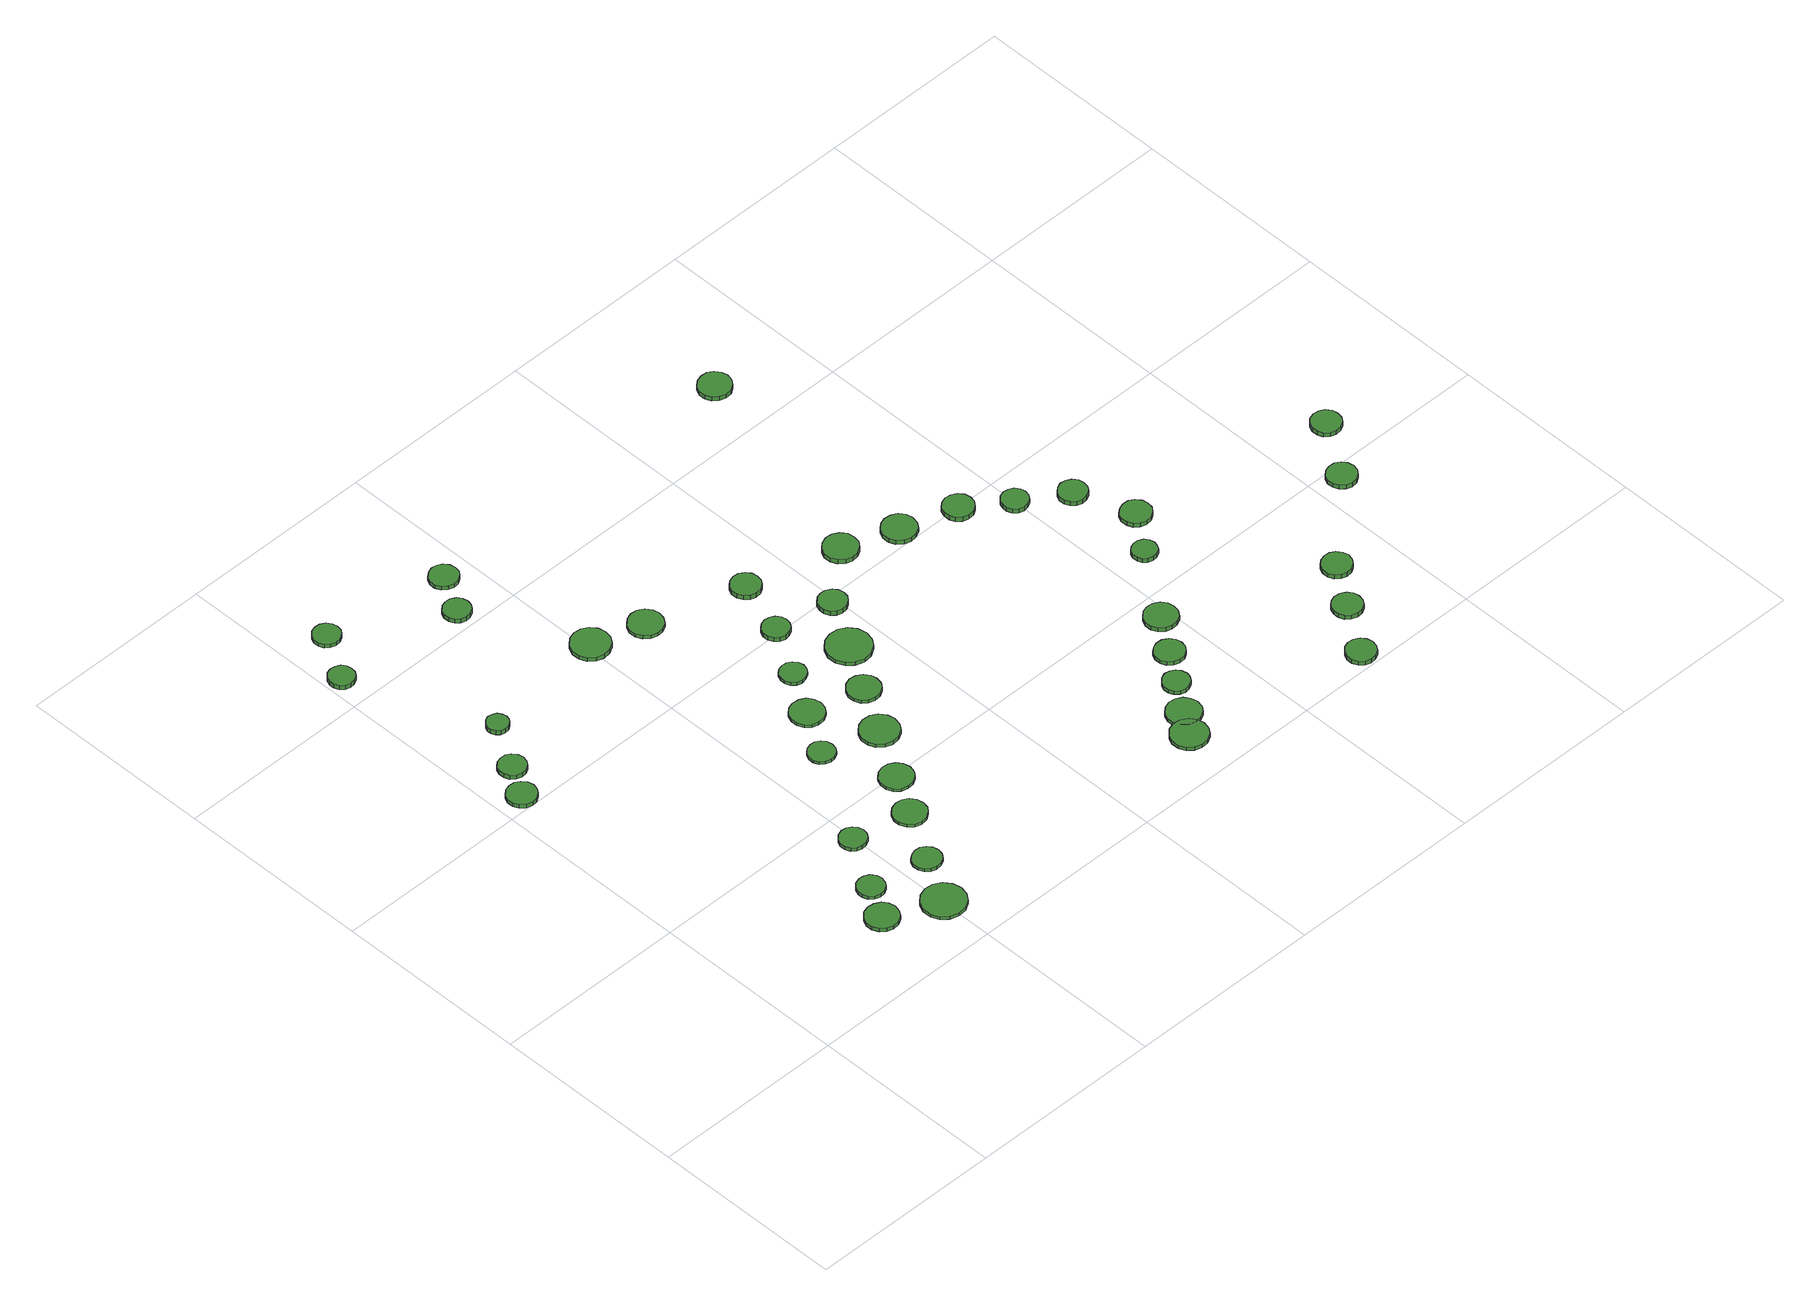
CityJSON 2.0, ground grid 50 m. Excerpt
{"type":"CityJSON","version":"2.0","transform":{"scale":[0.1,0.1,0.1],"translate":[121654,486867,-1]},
"CityObjects":{
"tree1":{"type":"SolitaryVegetationObject","attributes":{"function":"something"},"geometry":[{"type":"MultiSurface","lod":"1","boundaries":[[[0,1,2,3,4,5,6,7,8,9,10,11,12,13,14]],[[15,16,17,18,19,20,21,22,23,24,25,26,27,28,29]],[[0,29,28,1]],[[1,28,27,2]],[[2,27,26,3]],[[3,26,25,4]],[[4,25,24,5]],[[5,24,23,6]],[[6,23,22,7]],[[7,22,21,8]],[[8,21,20,9]],[[9,20,19,10]],[[10,19,18,11]],[[11,18,17,12]],[[12,17,16,13]],[[13,16,15,14]],[[14,15,29,0]]]}]},
"tree2":{"type":"SolitaryVegetationObject","attributes":{"function":"something"},"geometry":[{"type":"MultiSurface","lod":"1","boundaries":[[[30,31,32,33,34,35,36,37,38,39,40,41,42,43,44]],[[45,46,47,48,49,50,51,52,53,54,55,56,57,58,59]],[[30,59,58,31]],[[31,58,57,32]],[[32,57,56,33]],[[33,56,55,34]],[[34,55,54,35]],[[35,54,53,36]],[[36,53,52,37]],[[37,52,51,38]],[[38,51,50,39]],[[39,50,49,40]],[[40,49,48,41]],[[41,48,47,42]],[[42,47,46,43]],[[43,46,45,44]],[[44,45,59,30]]]}]},
"tree3":{"type":"SolitaryVegetationObject","attributes":{"function":"something"},"geometry":[{"type":"MultiSurface","lod":"1","boundaries":[[[60,61,62,63,64,65,66,67,68,69,70,71,72,73,74]],[[75,76,77,78,79,80,81,82,83,84,85,86,87,88,89]],[[60,89,88,61]],[[61,88,87,62]],[[62,87,86,63]],[[63,86,85,64]],[[64,85,84,65]],[[65,84,83,66]],[[66,83,82,67]],[[67,82,81,68]],[[68,81,80,69]],[[69,80,79,70]],[[70,79,78,71]],[[71,78,77,72]],[[72,77,76,73]],[[73,76,75,74]],[[74,75,89,60]]]}]},
"tree4":{"type":"SolitaryVegetationObject","attributes":{"function":"something"},"geometry":[{"type":"MultiSurface","lod":"1","boundaries":[[[90,91,92,93,94,95,96,97,98,99,100,101,102,103,104]],[[105,106,107,108,109,110,111,112,113,114,115,116,117,118,119]],[[90,119,118,91]],[[91,118,117,92]],[[92,117,116,93]],[[93,116,115,94]],[[94,115,114,95]],[[95,114,113,96]],[[96,113,112,97]],[[97,112,111,98]],[[98,111,110,99]],[[99,110,109,100]],[[100,109,108,101]],[[101,108,107,102]],[[102,107,106,103]],[[103,106,105,104]],[[104,105,119,90]]]}]},
"tree5":{"type":"SolitaryVegetationObject","attributes":{"function":"something"},"geometry":[{"type":"MultiSurface","lod":"1","boundaries":[[[120,121,122,123,124,125,126,127,128,129,130,131,132,133,134]],[[135,136,137,138,139,140,141,142,143,144,145,146,147,148,149]],[[120,149,148,121]],[[121,148,147,122]],[[122,147,146,123]],[[123,146,145,124]],[[124,145,144,125]],[[125,144,143,126]],[[126,143,142,127]],[[127,142,141,128]],[[128,141,140,129]],[[129,140,139,130]],[[130,139,138,131]],[[131,138,137,132]],[[132,137,136,133]],[[133,136,135,134]],[[134,135,149,120]]]}]},
"tree6":{"type":"SolitaryVegetationObject","attributes":{"function":"something"},"geometry":[{"type":"MultiSurface","lod":"1","boundaries":[[[150,151,152,153,154,155,156,157,158,159,160,161,162,163,164]],[[165,166,167,168,169,170,171,172,173,174,175,176,177,178,179]],[[150,179,178,151]],[[151,178,177,152]],[[152,177,176,153]],[[153,176,175,154]],[[154,175,174,155]],[[155,174,173,156]],[[156,173,172,157]],[[157,172,171,158]],[[158,171,170,159]],[[159,170,169,160]],[[160,169,168,161]],[[161,168,167,162]],[[162,167,166,163]],[[163,166,165,164]],[[164,165,179,150]]]}]},
"tree7":{"type":"SolitaryVegetationObject","attributes":{"function":"something"},"geometry":[{"type":"MultiSurface","lod":"1","boundaries":[[[180,181,182,183,184,185,186,187,188,189,190,191,192,193,194]],[[195,196,197,198,199,200,201,202,203,204,205,206,207,208,209]],[[180,209,208,181]],[[181,208,207,182]],[[182,207,206,183]],[[183,206,205,184]],[[184,205,204,185]],[[185,204,203,186]],[[186,203,202,187]],[[187,202,201,188]],[[188,201,200,189]],[[189,200,199,190]],[[190,199,198,191]],[[191,198,197,192]],[[192,197,196,193]],[[193,196,195,194]],[[194,195,209,180]]]}]},
"tree8":{"type":"SolitaryVegetationObject","attributes":{"function":"something"},"geometry":[{"type":"MultiSurface","lod":"1","boundaries":[[[210,211,212,213,214,215,216,217,218,219,220,221,222,223,224]],[[225,226,227,228,229,230,231,232,233,234,235,236,237,238,239]],[[210,239,238,211]],[[211,238,237,212]],[[212,237,236,213]],[[213,236,235,214]],[[214,235,234,215]],[[215,234,233,216]],[[216,233,232,217]],[[217,232,231,218]],[[218,231,230,219]],[[219,230,229,220]],[[220,229,228,221]],[[221,228,227,222]],[[222,227,226,223]],[[223,226,225,224]],[[224,225,239,210]]]}]},
"tree9":{"type":"SolitaryVegetationObject","attributes":{"function":"something"},"geometry":[{"type":"MultiSurface","lod":"1","boundaries":[[[240,241,242,243,244,245,246,247,248,249,250,251,252,253,254]],[[255,256,257,258,259,260,261,262,263,264,265,266,267,268,269]],[[240,269,268,241]],[[241,268,267,242]],[[242,267,266,243]],[[243,266,265,244]],[[244,265,264,245]],[[245,264,263,246]],[[246,263,262,247]],[[247,262,261,248]],[[248,261,260,249]],[[249,260,259,250]],[[250,259,258,251]],[[251,258,257,252]],[[252,257,256,253]],[[253,256,255,254]],[[254,255,269,240]]]}]},
"tree10":{"type":"SolitaryVegetationObject","attributes":{"function":"something"},"geometry":[{"type":"MultiSurface","lod":"1","boundaries":[[[270,271,272,273,274,275,276,277,278,279,280,281,282,283,284]],[[285,286,287,288,289,290,291,292,293,294,295,296,297,298,299]],[[270,299,298,271]],[[271,298,297,272]],[[272,297,296,273]],[[273,296,295,274]],[[274,295,294,275]],[[275,294,293,276]],[[276,293,292,277]],[[277,292,291,278]],[[278,291,290,279]],[[279,290,289,280]],[[280,289,288,281]],[[281,288,287,282]],[[282,287,286,283]],[[283,286,285,284]],[[284,285,299,270]]]}]},
"tree11":{"type":"SolitaryVegetationObject","attributes":{"function":"something"},"geometry":[{"type":"MultiSurface","lod":"1","boundaries":[[[300,301,302,303,304,305,306,307,308,309,310,311,312,313,314]],[[315,316,317,318,319,320,321,322,323,324,325,326,327,328,329]],[[300,329,328,301]],[[301,328,327,302]],[[302,327,326,303]],[[303,326,325,304]],[[304,325,324,305]],[[305,324,323,306]],[[306,323,322,307]],[[307,322,321,308]],[[308,321,320,309]],[[309,320,319,310]],[[310,319,318,311]],[[311,318,317,312]],[[312,317,316,313]],[[313,316,315,314]],[[314,315,329,300]]]}]},
"tree12":{"type":"SolitaryVegetationObject","attributes":{"function":"something"},"geometry":[{"type":"MultiSurface","lod":"1","boundaries":[[[330,331,332,333,334,335,336,337,338,339,340,341,342,343,344]],[[345,346,347,348,349,350,351,352,353,354,355,356,357,358,359]],[[330,359,358,331]],[[331,358,357,332]],[[332,357,356,333]],[[333,356,355,334]],[[334,355,354,335]],[[335,354,353,336]],[[336,353,352,337]],[[337,352,351,338]],[[338,351,350,339]],[[339,350,349,340]],[[340,349,348,341]],[[341,348,347,342]],[[342,347,346,343]],[[343,346,345,344]],[[344,345,359,330]]]}]},
"tree13":{"type":"SolitaryVegetationObject","attributes":{"function":"something"},"geometry":[{"type":"MultiSurface","lod":"1","boundaries":[[[360,361,362,363,364,365,366,367,368,369,370,371,372,373,374]],[[375,376,377,378,379,380,381,382,383,384,385,386,387,388,389]],[[360,389,388,361]],[[361,388,387,362]],[[362,387,386,363]],[[363,386,385,364]],[[364,385,384,365]],[[365,384,383,366]],[[366,383,382,367]],[[367,382,381,368]],[[368,381,380,369]],[[369,380,379,370]],[[370,379,378,371]],[[371,378,377,372]],[[372,377,376,373]],[[373,376,375,374]],[[374,375,389,360]]]}]},
"tree14":{"type":"SolitaryVegetationObject","attributes":{"function":"something"},"geometry":[{"type":"MultiSurface","lod":"1","boundaries":[[[390,391,392,393,394,395,396,397,398,399,400,401,402,403,404]],[[405,406,407,408,409,410,411,412,413,414,415,416,417,418,419]],[[390,419,418,391]],[[391,418,417,392]],[[392,417,416,393]],[[393,416,415,394]],[[394,415,414,395]],[[395,414,413,396]],[[396,413,412,397]],[[397,412,411,398]],[[398,411,410,399]],[[399,410,409,400]],[[400,409,408,401]],[[401,408,407,402]],[[402,407,406,403]],[[403,406,405,404]],[[404,405,419,390]]]}]},
"tree15":{"type":"SolitaryVegetationObject","attributes":{"function":"something"},"geometry":[{"type":"MultiSurface","lod":"1","boundaries":[[[420,421,422,423,424,425,426,427,428,429,430,431,432,433,434]],[[435,436,437,438,439,440,441,442,443,444,445,446,447,448,449]],[[420,449,448,421]],[[421,448,447,422]],[[422,447,446,423]],[[423,446,445,424]],[[424,445,444,425]],[[425,444,443,426]],[[426,443,442,427]],[[427,442,441,428]],[[428,441,440,429]],[[429,440,439,430]],[[430,439,438,431]],[[431,438,437,432]],[[432,437,436,433]],[[433,436,435,434]],[[434,435,449,420]]]}]},
"tree16":{"type":"SolitaryVegetationObject","attributes":{"function":"something"},"geometry":[{"type":"MultiSurface","lod":"1","boundaries":[[[450,451,452,453,454,455,456,457,458,459,460,461,462,463,464]],[[465,466,467,468,469,470,471,472,473,474,475,476,477,478,479]],[[450,479,478,451]],[[451,478,477,452]],[[452,477,476,453]],[[453,476,475,454]],[[454,475,474,455]],[[455,474,473,456]],[[456,473,472,457]],[[457,472,471,458]],[[458,471,470,459]],[[459,470,469,460]],[[460,469,468,461]],[[461,468,467,462]],[[462,467,466,463]],[[463,466,465,464]],[[464,465,479,450]]]}]},
"tree17":{"type":"SolitaryVegetationObject","attributes":{"function":"something"},"geometry":[{"type":"MultiSurface","lod":"1","boundaries":[[[480,481,482,483,484,485,486,487,488,489,490,491,492,493,494]],[[495,496,497,498,499,500,501,502,503,504,505,506,507,508,509]],[[480,509,508,481]],[[481,508,507,482]],[[482,507,506,483]],[[483,506,505,484]],[[484,505,504,485]],[[485,504,503,486]],[[486,503,502,487]],[[487,502,501,488]],[[488,501,500,489]],[[489,500,499,490]],[[490,499,498,491]],[[491,498,497,492]],[[492,497,496,493]],[[493,496,495,494]],[[494,495,509,480]]]}]},
"tree18":{"type":"SolitaryVegetationObject","attributes":{"function":"something"},"geometry":[{"type":"MultiSurface","lod":"1","boundaries":[[[510,511,512,513,514,515,516,517,518,519,520,521,522,523,524]],[[525,526,527,528,529,530,531,532,533,534,535,536,537,538,539]],[[510,539,538,511]],[[511,538,537,512]],[[512,537,536,513]],[[513,536,535,514]],[[514,535,534,515]],[[515,534,533,516]],[[516,533,532,517]],[[517,532,531,518]],[[518,531,530,519]],[[519,530,529,520]],[[520,529,528,521]],[[521,528,527,522]],[[522,527,526,523]],[[523,526,525,524]],[[524,525,539,510]]]}]},
"tree19":{"type":"SolitaryVegetationObject","attributes":{"function":"something"},"geometry":[{"type":"MultiSurface","lod":"1","boundaries":[[[540,541,542,543,544,545,546,547,548,549,550,551,552,553,554]],[[555,556,557,558,559,560,561,562,563,564,565,566,567,568,569]],[[540,569,568,541]],[[541,568,567,542]],[[542,567,566,543]],[[543,566,565,544]],[[544,565,564,545]],[[545,564,563,546]],[[546,563,562,547]],[[547,562,561,548]],[[548,561,560,549]],[[549,560,559,550]],[[550,559,558,551]],[[551,558,557,552]],[[552,557,556,553]],[[553,556,555,554]],[[554,555,569,540]]]}]},
"tree20":{"type":"SolitaryVegetationObject","attributes":{"function":"something"},"geometry":[{"type":"MultiSurface","lod":"1","boundaries":[[[570,571,572,573,574,575,576,577,578,579,580,581,582,583,584]],[[585,586,587,588,589,590,591,592,593,594,595,596,597,598,599]],[[570,599,598,571]],[[571,598,597,572]],[[572,597,596,573]],[[573,596,595,574]],[[574,595,594,575]],[[575,594,593,576]],[[576,593,592,577]],[[577,592,591,578]],[[578,591,590,579]],[[579,590,589,580]],[[580,589,588,581]],[[581,588,587,582]],[[582,587,586,583]],[[583,586,585,584]],[[584,585,599,570]]]}]},
"tree21":{"type":"SolitaryVegetationObject","attributes":{"function":"something"},"geometry":[{"type":"MultiSurface","lod":"1","boundaries":[[[600,601,602,603,604,605,606,607,608,609,610,611,612,613,614]],[[615,616,617,618,619,620,621,622,623,624,625,626,627,628,629]],[[600,629,628,601]],[[601,628,627,602]],[[602,627,626,603]],[[603,626,625,604]],[[604,625,624,605]],[[605,624,623,606]],[[606,623,622,607]],[[607,622,621,608]],[[608,621,620,609]],[[609,620,619,610]],[[610,619,618,611]],[[611,618,617,612]],[[612,617,616,613]],[[613,616,615,614]],[[614,615,629,600]]]}]},
"tree22":{"type":"SolitaryVegetationObject","attributes":{"function":"something"},"geometry":[{"type":"MultiSurface","lod":"1","boundaries":[[[630,631,632,633,634,635,636,637,638,639,640,641,642,643,644]],[[645,646,647,648,649,650,651,652,653,654,655,656,657,658,659]],[[630,659,658,631]],[[631,658,657,632]],[[632,657,656,633]],[[633,656,655,634]],[[634,655,654,635]],[[635,654,653,636]],[[636,653,652,637]],[[637,652,651,638]],[[638,651,650,639]],[[639,650,649,640]],[[640,649,648,641]],[[641,648,647,642]],[[642,647,646,643]],[[643,646,645,644]],[[644,645,659,630]]]}]},
"tree23":{"type":"SolitaryVegetationObject","attributes":{"function":"something"},"geometry":[{"type":"MultiSurface","lod":"1","boundaries":[[[660,661,662,663,664,665,666,667,668,669,670,671,672,673,674]],[[675,676,677,678,679,680,681,682,683,684,685,686,687,688,689]],[[660,689,688,661]],[[661,688,687,662]],[[662,687,686,663]],[[663,686,685,664]],[[664,685,684,665]],[[665,684,683,666]],[[666,683,682,667]],[[667,682,681,668]],[[668,681,680,669]],[[669,680,679,670]],[[670,679,678,671]],[[671,678,677,672]],[[672,677,676,673]],[[673,676,675,674]],[[674,675,689,660]]]}]},
"tree24":{"type":"SolitaryVegetationObject","attributes":{"function":"something"},"geometry":[{"type":"MultiSurface","lod":"1","boundaries":[[[690,691,692,693,694,695,696,697,698,699,700,701,702,703,704]],[[705,706,707,708,709,710,711,712,713,714,715,716,717,718,719]],[[690,719,718,691]],[[691,718,717,692]],[[692,717,716,693]],[[693,716,715,694]],[[694,715,714,695]],[[695,714,713,696]],[[696,713,712,697]],[[697,712,711,698]],[[698,711,710,699]],[[699,710,709,700]],[[700,709,708,701]],[[701,708,707,702]],[[702,707,706,703]],[[703,706,705,704]],[[704,705,719,690]]]}]},
"tree25":{"type":"SolitaryVegetationObject","attributes":{"function":"something"},"geometry":[{"type":"MultiSurface","lod":"1","boundaries":[[[720,721,722,723,724,725,726,727,728,729,730,731,732,733,734]],[[735,736,737,738,739,740,741,742,743,744,745,746,747,748,749]],[[720,749,748,721]],[[721,748,747,722]],[[722,747,746,723]],[[723,746,745,724]],[[724,745,744,725]],[[725,744,743,726]],[[726,743,742,727]],[[727,742,741,728]],[[728,741,740,729]],[[729,740,739,730]],[[730,739,738,731]],[[731,738,737,732]],[[732,737,736,733]],[[733,736,735,734]],[[734,735,749,720]]]}]},
"tree26":{"type":"SolitaryVegetationObject","attributes":{"function":"something"},"geometry":[{"type":"MultiSurface","lod":"1","boundaries":[[[750,751,752,753,754,755,756,757,758,759,760,761,762,763,764]],[[765,766,767,768,769,770,771,772,773,774,775,776,777,778,779]],[[750,779,778,751]],[[751,778,777,752]],[[752,777,776,753]],[[753,776,775,754]],[[754,775,774,755]],[[755,774,773,756]],[[756,773,772,757]],[[757,772,771,758]],[[758,771,770,759]],[[759,770,769,760]],[[760,769,768,761]],[[761,768,767,762]],[[762,767,766,763]],[[763,766,765,764]],[[764,765,779,750]]]}]},
"tree27":{"type":"SolitaryVegetationObject","attributes":{"function":"something"},"geometry":[{"type":"MultiSurface","lod":"1","boundaries":[[[780,781,782,783,784,785,786,787,788,789,790,791,792,793,794]],[[795,796,797,798,799,800,801,802,803,804,805,806,807,808,809]],[[780,809,808,781]],[[781,808,807,782]],[[782,807,806,783]],[[783,806,805,784]],[[784,805,804,785]],[[785,804,803,786]],[[786,803,802,787]],[[787,802,801,788]],[[788,801,800,789]],[[789,800,799,790]],[[790,799,798,791]],[[791,798,797,792]],[[792,797,796,793]],[[793,796,795,794]],[[794,795,809,780]]]}]},
"tree28":{"type":"SolitaryVegetationObject","attributes":{"function":"something"},"geometry":[{"type":"MultiSurface","lod":"1","boundaries":[[[810,811,812,813,814,815,816,817,818,819,820,821,822,823,824]],[[825,826,827,828,829,830,831,832,833,834,835,836,837,838,839]],[[810,839,838,811]],[[811,838,837,812]],[[812,837,836,813]],[[813,836,835,814]],[[814,835,834,815]],[[815,834,833,816]],[[816,833,832,817]],[[817,832,831,818]],[[818,831,830,819]],[[819,830,829,820]],[[820,829,828,821]],[[821,828,827,822]],[[822,827,826,823]],[[823,826,825,824]],[[824,825,839,810]]]}]},
"tree29":{"type":"SolitaryVegetationObject","attributes":{"function":"something"},"geometry":[{"type":"MultiSurface","lod":"1","boundaries":[[[840,841,842,843,844,845,846,847,848,849,850,851,852,853,854]],[[855,856,857,858,859,860,861,862,863,864,865,866,867,868,869]],[[840,869,868,841]],[[841,868,867,842]],[[842,867,866,843]],[[843,866,865,844]],[[844,865,864,845]],[[845,864,863,846]],[[846,863,862,847]],[[847,862,861,848]],[[848,861,860,849]],[[849,860,859,850]],[[850,859,858,851]],[[851,858,857,852]],[[852,857,856,853]],[[853,856,855,854]],[[854,855,869,840]]]}]},
"tree30":{"type":"SolitaryVegetationObject","attributes":{"function":"something"},"geometry":[{"type":"MultiSurface","lod":"1","boundaries":[[[870,871,872,873,874,875,876,877,878,879,880,881,882,883,884]],[[885,886,887,888,889,890,891,892,893,894,895,896,897,898,899]],[[870,899,898,871]],[[871,898,897,872]],[[872,897,896,873]],[[873,896,895,874]],[[874,895,894,875]],[[875,894,893,876]],[[876,893,892,877]],[[877,892,891,878]],[[878,891,890,879]],[[879,890,889,880]],[[880,889,888,881]],[[881,888,887,882]],[[882,887,886,883]],[[883,886,885,884]],[[884,885,899,870]]]}]},
"tree31":{"type":"SolitaryVegetationObject","attributes":{"function":"something"},"geometry":[{"type":"MultiSurface","lod":"1","boundaries":[[[900,901,902,903,904,905,906,907,908,909,910,911,912,913,914]],[[915,916,917,918,919,920,921,922,923,924,925,926,927,928,929]],[[900,929,928,901]],[[901,928,927,902]],[[902,927,926,903]],[[903,926,925,904]],[[904,925,924,905]],[[905,924,923,906]],[[906,923,922,907]],[[907,922,921,908]],[[908,921,920,909]],[[909,920,919,910]],[[910,919,918,911]],[[911,918,917,912]],[[912,917,916,913]],[[913,916,915,914]],[[914,915,929,900]]]}]},
"tree32":{"type":"SolitaryVegetationObject","attributes":{"function":"something"},"geometry":[{"type":"MultiSurface","lod":"1","boundaries":[[[930,931,932,933,934,935,936,937,938,939,940,941,942,943,944]],[[945,946,947,948,949,950,951,952,953,954,955,956,957,958,959]],[[930,959,958,931]],[[931,958,957,932]],[[932,957,956,933]],[[933,956,955,934]],[[934,955,954,935]],[[935,954,953,936]],[[936,953,952,937]],[[937,952,951,938]],[[938,951,950,939]],[[939,950,949,940]],[[940,949,948,941]],[[941,948,947,942]],[[942,947,946,943]],[[943,946,945,944]],[[944,945,959,930]]]}]},
"tree33":{"type":"SolitaryVegetationObject","attributes":{"function":"something"},"geometry":[{"type":"MultiSurface","lod":"1","boundaries":[[[960,961,962,963,964,965,966,967,968,969,970,971,972,973,974]],[[975,976,977,978,979,980,981,982,983,984,985,986,987,988,989]],[[960,989,988,961]],[[961,988,987,962]],[[962,987,986,963]],[[963,986,985,964]],[[964,985,984,965]],[[965,984,983,966]],[[966,983,982,967]],[[967,982,981,968]],[[968,981,980,969]],[[969,980,979,970]],[[970,979,978,971]],[[971,978,977,972]],[[972,977,976,973]],[[973,976,975,974]],[[974,975,989,960]]]}]},
"tree34":{"type":"SolitaryVegetationObject","attributes":{"function":"something"},"geometry":[{"type":"MultiSurface","lod":"1","boundaries":[[[990,991,992,993,994,995,996,997,998,999,1000,1001,1002,1003,1004]],[[1005,1006,1007,1008,1009,1010,1011,1012,1013,1014,1015,1016,1017,1018,1019]],[[990,1019,1018,991]],[[991,1018,1017,992]],[[992,1017,1016,993]],[[993,1016,1015,994]],[[994,1015,1014,995]],[[995,1014,1013,996]],[[996,1013,1012,997]],[[997,1012,1011,998]],[[998,1011,1010,999]],[[999,1010,1009,1000]],[[1000,1009,1008,1001]],[[1001,1008,1007,1002]],[[1002,1007,1006,1003]],[[1003,1006,1005,1004]],[[1004,1005,1019,990]]]}]},
"tree35":{"type":"SolitaryVegetationObject","attributes":{"function":"something"},"geometry":[{"type":"MultiSurface","lod":"1","boundaries":[[[1020,1021,1022,1023,1024,1025,1026,1027,1028,1029,1030,1031,1032,1033,1034]],[[1035,1036,1037,1038,1039,1040,1041,1042,1043,1044,1045,1046,1047,1048,1049]],[[1020,1049,1048,1021]],[[1021,1048,1047,1022]],[[1022,1047,1046,1023]],[[1023,1046,1045,1024]],[[1024,1045,1044,1025]],[[1025,1044,1043,1026]],[[1026,1043,1042,1027]],[[1027,1042,1041,1028]],[[1028,1041,1040,1029]],[[1029,1040,1039,1030]],[[1030,1039,1038,1031]],[[1031,1038,1037,1032]],[[1032,1037,1036,1033]],[[1033,1036,1035,1034]],[[1034,1035,1049,1020]]]}]},
"tree36":{"type":"SolitaryVegetationObject","attributes":{"function":"something"},"geometry":[{"type":"MultiSurface","lod":"1","boundaries":[[[1050,1051,1052,1053,1054,1055,1056,1057,1058,1059,1060,1061,1062,1063,1064]],[[1065,1066,1067,1068,1069,1070,1071,1072,1073,1074,1075,1076,1077,1078,1079]],[[1050,1079,1078,1051]],[[1051,1078,1077,1052]],[[1052,1077,1076,1053]],[[1053,1076,1075,1054]],[[1054,1075,1074,1055]],[[1055,1074,1073,1056]],[[1056,1073,1072,1057]],[[1057,1072,1071,1058]],[[1058,1071,1070,1059]],[[1059,1070,1069,1060]],[[1060,1069,1068,1061]],[[1061,1068,1067,1062]],[[1062,1067,1066,1063]],[[1063,1066,1065,1064]],[[1064,1065,1079,1050]]]}]},
"tree37":{"type":"SolitaryVegetationObject","attributes":{"function":"something"},"geometry":[{"type":"MultiSurface","lod":"1","boundaries":[[[1080,1081,1082,1083,1084,1085,1086,1087,1088,1089,1090,1091,1092,1093,1094]],[[1095,1096,1097,1098,1099,1100,1101,1102,1103,1104,1105,1106,1107,1108,1109]],[[1080,1109,1108,1081]],[[1081,1108,1107,1082]],[[1082,1107,1106,1083]],[[1083,1106,1105,1084]],[[1084,1105,1104,1085]],[[1085,1104,1103,1086]],[[1086,1103,1102,1087]],[[1087,1102,1101,1088]],[[1088,1101,1100,1089]],[[1089,1100,1099,1090]],[[1090,1099,1098,1091]],[[1091,1098,1097,1092]],[[1092,1097,1096,1093]],[[1093,1096,1095,1094]],[[1094,1095,1109,1080]]]}]},
"tree38":{"type":"SolitaryVegetationObject","attributes":{"function":"something"},"geometry":[{"type":"MultiSurface","lod":"1","boundaries":[[[1110,1111,1112,1113,1114,1115,1116,1117,1118,1119,1120,1121,1122,1123,1124]],[[1125,1126,1127,1128,1129,1130,1131,1132,1133,1134,1135,1136,1137,1138,1139]],[[1110,1139,1138,1111]],[[1111,1138,1137,1112]],[[1112,1137,1136,1113]],[[1113,1136,1135,1114]],[[1114,1135,1134,1115]],[[1115,1134,1133,1116]],[[1116,1133,1132,1117]],[[1117,1132,1131,1118]],[[1118,1131,1130,1119]],[[1119,1130,1129,1120]],[[1120,1129,1128,1121]],[[1121,1128,1127,1122]],[[1122,1127,1126,1123]],[[1123,1126,1125,1124]],[[1124,1125,1139,1110]]]}]},
"tree39":{"type":"SolitaryVegetationObject","attributes":{"function":"something"},"geometry":[{"type":"MultiSurface","lod":"1","boundaries":[[[1140,1141,1142,1143,1144,1145,1146,1147,1148,1149,1150,1151,1152,1153,1154]],[[1155,1156,1157,1158,1159,1160,1161,1162,1163,1164,1165,1166,1167,1168,1169]],[[1140,1169,1168,1141]],[[1141,1168,1167,1142]],[[1142,1167,1166,1143]],[[1143,1166,1165,1144]],[[1144,1165,1164,1145]],[[1145,1164,1163,1146]],[[1146,1163,1162,1147]],[[1147,1162,1161,1148]],[[1148,1161,1160,1149]],[[1149,1160,1159,1150]],[[1150,1159,1158,1151]],[[1151,1158,1157,1152]],[[1152,1157,1156,1153]],[[1153,1156,1155,1154]],[[1154,1155,1169,1140]]]}]},
"tree40":{"type":"SolitaryVegetationObject","attributes":{"function":"something"},"geometry":[{"type":"MultiSurface","lod":"1","boundaries":[[[1170,1171,1172,1173,1174,1175,1176,1177,1178,1179,1180,1181,1182,1183,1184]],[[1185,1186,1187,1188,1189,1190,1191,1192,1193,1194,1195,1196,1197,1198,1199]],[[1170,1199,1198,1171]],[[1171,1198,1197,1172]],[[1172,1197,1196,1173]],[[1173,1196,1195,1174]],[[1174,1195,1194,1175]],[[1175,1194,1193,1176]],[[1176,1193,1192,1177]],[[1177,1192,1191,1178]],[[1178,1191,1190,1179]],[[1179,1190,1189,1180]],[[1180,1189,1188,1181]],[[1181,1188,1187,1182]],[[1182,1187,1186,1183]],[[1183,1186,1185,1184]],[[1184,1185,1199,1170]]]}]},
"tree41":{"type":"SolitaryVegetationObject","attributes":{"function":"something"},"geometry":[{"type":"MultiSurface","lod":"1","boundaries":[[[1200,1201,1202,1203,1204,1205,1206,1207,1208,1209,1210,1211,1212,1213,1214]],[[1215,1216,1217,1218,1219,1220,1221,1222,1223,1224,1225,1226,1227,1228,1229]],[[1200,1229,1228,1201]],[[1201,1228,1227,1202]],[[1202,1227,1226,1203]],[[1203,1226,1225,1204]],[[1204,1225,1224,1205]],[[1205,1224,1223,1206]],[[1206,1223,1222,1207]],[[1207,1222,1221,1208]],[[1208,1221,1220,1209]],[[1209,1220,1219,1210]],[[1210,1219,1218,1211]],[[1211,1218,1217,1212]],[[1212,1217,1216,1213]],[[1213,1216,1215,1214]],[[1214,1215,1229,1200]]]}]},
"tree42":{"type":"SolitaryVegetationObject","attributes":{"function":"something"},"geometry":[{"type":"MultiSurface","lod":"1","boundaries":[[[1230,1231,1232,1233,1234,1235,1236,1237,1238,1239,1240,1241,1242,1243,1244]],[[1245,1246,1247,1248,1249,1250,1251,1252,1253,1254,1255,1256,1257,1258,1259]],[[1230,1259,1258,1231]],[[1231,1258,1257,1232]],[[1232,1257,1256,1233]],[[1233,1256,1255,1234]],[[1234,1255,1254,1235]],[[1235,1254,1253,1236]],[[1236,1253,1252,1237]],[[1237,1252,1251,1238]],[[1238,1251,1250,1239]],[[1239,1250,1249,1240]],[[1240,1249,1248,1241]],[[1241,1248,1247,1242]],[[1242,1247,1246,1243]],[[1243,1246,1245,1244]],[[1244,1245,1259,1230]]]}]},
"tree43":{"type":"SolitaryVegetationObject","attributes":{"function":"something"},"geometry":[{"type":"MultiSurface","lod":"1","boundaries":[[[1260,1261,1262,1263,1264,1265,1266,1267,1268,1269,1270,1271,1272,1273,1274]],[[1275,1276,1277,1278,1279,1280,1281,1282,1283,1284,1285,1286,1287,1288,1289]],[[1260,1289,1288,1261]],[[1261,1288,1287,1262]],[[1262,1287,1286,1263]],[[1263,1286,1285,1264]],[[1264,1285,1284,1265]],[[1265,1284,1283,1266]],[[1266,1283,1282,1267]],[[1267,1282,1281,1268]],[[1268,1281,1280,1269]],[[1269,1280,1279,1270]],[[1270,1279,1278,1271]],[[1271,1278,1277,1272]],[[1272,1277,1276,1273]],[[1273,1276,1275,1274]],[[1274,1275,1289,1260]]]}]}
},
"vertices":[
[105,1036,17],[101,1052,17],[92,1064,17],[79,1072,17],[64,1073,17],[49,1069,17],[37,1058,17],[31,1044,17],[31,1029,17],[37,1015,17],[49,1004,17],[64,999,17],[79,1001,17],[92,1009,17],[101,1021,17],[101,1021,6],[92,1009,6],[79,1001,6],[64,999,6],[49,1004,6],[37,1015,6],[31,1029,6],[31,1044,6],[37,1058,6],[49,1069,6],[64,1073,6],[79,1072,6],[92,1064,6],[101,1052,6],[105,1036,6],
[409,199,16],[405,216,16],[395,230,16],[380,238,16],[363,240,16],[346,235,16],[333,223,16],[326,207,16],[326,190,16],[333,174,16],[346,163,16],[363,157,16],[380,159,16],[395,168,16],[405,182,16],[405,182,6],[395,168,6],[380,159,6],[363,157,6],[346,163,6],[333,174,6],[326,190,6],[326,207,6],[333,223,6],[346,235,6],[363,240,6],[380,238,6],[395,230,6],[405,216,6],[409,199,6],
[149,1114,18],[146,1128,18],[137,1140,18],[125,1147,18],[111,1148,18],[97,1144,18],[86,1134,18],[81,1121,18],[81,1107,18],[86,1094,18],[97,1084,18],[111,1080,18],[125,1081,18],[137,1088,18],[146,1100,18],[146,1100,6],[137,1088,6],[125,1081,6],[111,1080,6],[97,1084,6],[86,1094,6],[81,1107,6],[81,1121,6],[86,1134,6],[97,1144,6],[111,1148,6],[125,1147,6],[137,1140,6],[146,1128,6],[149,1114,6],
[450,283,16],[447,297,16],[438,309,16],[426,316,16],[412,317,16],[398,313,16],[387,303,16],[382,290,16],[382,276,16],[387,263,16],[398,253,16],[412,249,16],[426,250,16],[438,257,16],[447,269,16],[447,269,7],[438,257,7],[426,250,7],[412,249,7],[398,253,7],[387,263,7],[382,276,7],[382,290,7],[387,303,7],[398,313,7],[412,317,7],[426,316,7],[438,309,7],[447,297,7],[450,283,7],
[73,1581,19],[71,1594,19],[63,1605,19],[51,1611,19],[38,1613,19],[25,1609,19],[15,1600,19],[10,1587,19],[10,1574,19],[15,1562,19],[25,1553,19],[38,1549,19],[51,1550,19],[63,1557,19],[71,1568,19],[71,1568,6],[63,1557,6],[51,1550,6],[38,1549,6],[25,1553,6],[15,1562,6],[10,1574,6],[10,1587,6],[15,1600,6],[25,1609,6],[38,1613,6],[51,1611,6],[63,1605,6],[71,1594,6],[73,1581,6],
[555,138,15],[550,160,15],[537,178,15],[517,190,15],[494,192,15],[473,185,15],[456,170,15],[447,149,15],[447,126,15],[456,106,15],[473,91,15],[494,84,15],[517,86,15],[537,97,15],[550,116,15],[550,116,6],[537,97,6],[517,86,6],[494,84,6],[473,91,6],[456,106,6],[447,126,6],[447,149,6],[456,170,6],[473,185,6],[494,192,6],[517,190,6],[537,178,6],[550,160,6],[555,138,6],
[209,1228,24],[206,1239,24],[200,1249,24],[190,1254,24],[178,1256,24],[167,1252,24],[159,1244,24],[154,1234,24],[154,1222,24],[159,1212,24],[167,1204,24],[178,1201,24],[190,1202,24],[200,1208,24],[206,1217,24],[206,1217,11],[200,1208,11],[190,1202,11],[178,1201,11],[167,1204,11],[159,1212,11],[154,1222,11],[154,1234,11],[159,1244,11],[167,1252,11],[178,1256,11],[190,1254,11],[200,1249,11],[206,1239,11],[209,1228,11],
[527,418,17],[524,432,17],[516,443,17],[503,450,17],[490,452,17],[476,447,17],[466,438,17],[460,425,17],[460,411,17],[466,398,17],[476,389,17],[490,385,17],[503,386,17],[516,393,17],[524,405,17],[524,405,7],[516,393,7],[503,386,7],[490,385,7],[476,389,7],[466,398,7],[460,411,7],[460,425,7],[466,438,7],[476,447,7],[490,452,7],[503,450,7],[516,443,7],[524,432,7],[527,418,7],
[146,1699,16],[143,1713,16],[134,1725,16],[122,1732,16],[108,1733,16],[94,1729,16],[84,1719,16],[78,1706,16],[78,1692,16],[84,1679,16],[94,1670,16],[108,1665,16],[122,1667,16],[134,1674,16],[143,1685,16],[143,1685,6],[134,1674,6],[122,1667,6],[108,1665,6],[94,1670,6],[84,1679,6],[78,1692,6],[78,1706,6],[84,1719,6],[94,1729,6],[108,1733,6],[122,1732,6],[134,1725,6],[143,1713,6],[146,1699,6],
[602,258,16],[599,272,16],[590,284,16],[577,292,16],[562,293,16],[548,288,16],[537,279,16],[531,265,16],[531,250,16],[537,237,16],[548,227,16],[562,222,16],[577,224,16],[590,231,16],[599,243,16],[599,243,7],[590,231,7],[577,224,7],[562,222,7],[548,227,7],[537,237,7],[531,250,7],[531,265,7],[537,279,7],[548,288,7],[562,293,7],[577,292,7],[590,284,7],[599,272,7],[602,258,7],
[683,388,15],[680,405,15],[670,419,15],[655,428,15],[638,430,15],[621,424,15],[608,413,15],[601,397,15],[601,380,15],[608,364,15],[621,352,15],[638,347,15],[655,349,15],[670,358,15],[680,371,15],[680,371,7],[670,358,7],[655,349,7],[638,347,7],[621,352,7],[608,364,7],[601,380,7],[601,397,7],[608,413,7],[621,424,7],[638,430,7],[655,428,7],[670,419,7],[680,405,7],[683,388,7],
[668,661,16],[665,675,16],[657,686,16],[645,693,16],[632,694,16],[618,690,16],[608,681,16],[602,668,16],[602,654,16],[608,641,16],[618,632,16],[632,628,16],[645,629,16],[657,636,16],[665,647,16],[665,647,8],[657,636,8],[645,629,8],[632,628,8],[618,632,8],[608,641,8],[602,654,8],[602,668,8],[608,681,8],[618,690,8],[632,694,8],[645,693,8],[657,686,8],[665,675,8],[668,661,8],
[404,1547,22],[401,1561,22],[393,1573,22],[380,1580,22],[366,1581,22],[353,1577,22],[342,1567,22],[337,1554,22],[337,1540,22],[342,1527,22],[353,1518,22],[366,1514,22],[380,1515,22],[393,1522,22],[401,1534,22],[401,1534,10],[393,1522,10],[380,1515,10],[366,1514,10],[353,1518,10],[342,1527,10],[337,1540,10],[337,1554,10],[342,1567,10],[353,1577,10],[366,1581,10],[380,1580,10],[393,1573,10],[401,1561,10],[404,1547,10],
[742,489,15],[738,506,15],[728,520,15],[713,529,15],[696,531,15],[679,526,15],[666,514,15],[659,498,15],[659,480,15],[666,465,15],[679,453,15],[696,448,15],[713,449,15],[728,458,15],[738,472,15],[738,472,7],[728,458,7],[713,449,7],[696,448,7],[679,453,7],[666,465,7],[659,480,7],[659,498,7],[666,514,7],[679,526,7],[696,531,7],[713,529,7],[728,520,7],[738,506,7],[742,489,7],
[557,1265,18],[553,1285,18],[541,1301,18],[524,1311,18],[504,1313,18],[485,1307,18],[470,1293,18],[462,1275,18],[462,1255,18],[470,1236,18],[485,1223,18],[504,1217,18],[524,1219,18],[541,1229,18],[553,1245,18],[553,1245,6],[541,1229,6],[524,1219,6],[504,1217,6],[485,1223,6],[470,1236,6],[462,1255,6],[462,1275,6],[470,1293,6],[485,1307,6],[504,1313,6],[524,1311,6],[541,1301,6],[553,1285,6],[557,1265,6],
[462,1646,17],[459,1661,17],[450,1673,17],[437,1680,17],[423,1682,17],[409,1677,17],[397,1667,17],[391,1653,17],[391,1639,17],[397,1625,17],[409,1615,17],[423,1610,17],[437,1612,17],[450,1619,17],[459,1631,17],[459,1631,6],[450,1619,6],[437,1612,6],[423,1610,6],[409,1615,6],[397,1625,6],[391,1639,6],[391,1653,6],[397,1667,6],[409,1677,6],[423,1682,6],[437,1680,6],[450,1673,6],[459,1661,6],[462,1646,6],
[743,773,15],[739,790,15],[729,805,15],[714,813,15],[696,815,15],[679,810,15],[666,798,15],[659,782,15],[659,764,15],[666,748,15],[679,736,15],[696,731,15],[714,732,15],[729,741,15],[739,756,15],[739,756,7],[729,741,7],[714,732,7],[696,731,7],[679,736,7],[666,748,7],[659,764,7],[659,782,7],[666,798,7],[679,810,7],[696,815,7],[714,813,7],[729,805,7],[739,790,7],[743,773,7],
[823,619,17],[819,638,17],[807,655,17],[790,665,17],[770,667,17],[751,661,17],[736,647,17],[728,629,17],[728,609,17],[736,591,17],[751,577,17],[770,571,17],[790,573,17],[807,583,17],[819,599,17],[819,599,7],[807,583,7],[790,573,7],[770,571,7],[751,577,7],[736,591,7],[728,609,7],[728,629,7],[736,647,7],[751,661,7],[770,667,7],[790,665,7],[807,655,7],[819,638,7],[823,619,7],
[685,1225,16],[681,1242,16],[671,1257,16],[655,1266,16],[638,1268,16],[621,1262,16],[608,1250,16],[600,1234,16],[600,1216,16],[608,1200,16],[621,1188,16],[638,1183,16],[655,1184,16],[671,1193,16],[681,1208,16],[681,1208,6],[671,1193,6],[655,1184,6],[638,1183,6],[621,1188,6],[608,1200,6],[600,1216,6],[600,1234,6],[608,1250,6],[621,1262,6],[638,1268,6],[655,1266,6],[671,1257,6],[681,1242,6],[685,1225,6],
[799,884,15],[796,897,15],[788,908,15],[776,915,15],[762,916,15],[749,912,15],[739,903,15],[734,891,15],[734,877,15],[739,864,15],[749,855,15],[762,851,15],[776,853,15],[788,859,15],[796,870,15],[796,870,6],[788,859,6],[776,853,6],[762,851,6],[749,855,6],[739,864,6],[734,877,6],[734,891,6],[739,903,6],[749,912,6],[762,916,6],[776,915,6],[788,908,6],[796,897,6],[799,884,6],
[885,739,15],[882,755,15],[872,769,15],[857,778,15],[840,780,15],[823,774,15],[811,763,15],[804,747,15],[804,730,15],[811,714,15],[823,703,15],[840,698,15],[857,699,15],[872,708,15],[882,722,15],[882,722,6],[872,708,6],[857,699,6],[840,698,6],[823,703,6],[811,714,6],[804,730,6],[804,747,6],[811,763,6],[823,774,6],[840,780,6],[857,778,6],[872,769,6],[882,755,6],[885,739,6],
[870,1009,19],[867,1023,19],[859,1034,19],[847,1041,19],[833,1043,19],[819,1038,19],[809,1029,19],[803,1016,19],[803,1002,19],[809,989,19],[819,980,19],[833,975,19],[847,977,19],[859,984,19],[867,995,19],[867,995,6],[859,984,6],[847,977,6],[833,975,6],[819,980,6],[809,989,6],[803,1002,6],[803,1016,6],[809,1029,6],[819,1038,6],[833,1043,6],[847,1041,6],[859,1034,6],[867,1023,6],[870,1009,6],
[969,856,16],[964,879,16],[951,897,16],[931,909,16],[908,911,16],[886,904,16],[869,889,16],[859,868,16],[859,844,16],[869,823,16],[886,808,16],[908,801,16],[931,803,16],[951,815,16],[964,833,16],[964,833,6],[951,815,6],[931,803,6],[908,801,6],[886,808,6],[869,823,6],[859,844,6],[859,868,6],[869,889,6],[886,904,6],[908,911,6],[931,909,6],[951,897,6],[964,879,6],[969,856,6],
[918,1150,22],[915,1165,22],[906,1177,22],[893,1185,22],[878,1187,22],[863,1182,22],[852,1172,22],[845,1158,22],[845,1142,22],[852,1128,22],[863,1118,22],[878,1113,22],[893,1115,22],[906,1123,22],[915,1135,22],[915,1135,9],[906,1123,9],[893,1115,9],[878,1113,9],[863,1118,9],[852,1128,9],[845,1142,9],[845,1158,9],[852,1172,9],[863,1182,9],[878,1187,9],[893,1185,9],[906,1177,9],[915,1165,9],[918,1150,9],
[1020,979,20],[1017,994,20],[1008,1005,20],[995,1013,20],[981,1014,20],[967,1010,20],[956,1000,20],[950,986,20],[950,972,20],[956,958,20],[967,948,20],[981,944,20],[995,945,20],[1008,953,20],[1017,965,20],[1017,965,7],[1008,953,7],[995,945,7],[981,944,7],[967,948,7],[956,958,7],[950,972,7],[950,986,7],[956,1000,7],[967,1010,7],[981,1014,7],[995,1013,7],[1008,1005,7],[1017,994,7],[1020,979,7],
[1304,126,16],[1300,145,16],[1289,160,16],[1272,170,16],[1253,172,16],[1235,166,16],[1221,153,16],[1213,136,16],[1213,116,16],[1221,99,16],[1235,86,16],[1253,80,16],[1272,82,16],[1289,92,16],[1300,107,16],[1300,107,6],[1289,92,6],[1272,82,6],[1253,80,6],[1235,86,6],[1221,99,6],[1213,116,6],[1213,136,6],[1221,153,6],[1235,166,6],[1253,172,6],[1272,170,6],[1289,160,6],[1300,145,6],[1304,126,6],
[1341,184,16],[1337,201,16],[1327,216,16],[1311,225,16],[1293,227,16],[1276,221,16],[1263,209,16],[1256,193,16],[1256,175,16],[1263,158,16],[1276,146,16],[1293,141,16],[1311,143,16],[1327,152,16],[1337,166,16],[1337,166,6],[1327,152,6],[1311,143,6],[1293,141,6],[1276,146,6],[1263,158,6],[1256,175,6],[1256,193,6],[1263,209,6],[1276,221,6],[1293,227,6],[1311,225,6],[1327,216,6],[1337,201,6],[1341,184,6],
[1386,263,17],[1383,277,17],[1375,288,17],[1363,295,17],[1349,297,17],[1336,292,17],[1326,283,17],[1320,270,17],[1320,256,17],[1326,244,17],[1336,234,17],[1349,230,17],[1363,232,17],[1375,239,17],[1383,250,17],[1383,250,6],[1375,239,6],[1363,232,6],[1349,230,6],[1336,234,6],[1326,244,6],[1320,256,6],[1320,270,6],[1326,283,6],[1336,292,6],[1349,297,6],[1363,295,6],[1375,288,6],[1383,277,6],[1386,263,6],
[1160,1088,19],[1157,1106,19],[1146,1120,19],[1131,1129,19],[1113,1131,19],[1096,1125,19],[1083,1114,19],[1075,1097,19],[1075,1079,19],[1083,1063,19],[1096,1051,19],[1113,1046,19],[1131,1048,19],[1146,1056,19],[1157,1071,19],[1157,1071,6],[1146,1056,6],[1131,1048,6],[1113,1046,6],[1096,1051,6],[1083,1063,6],[1075,1079,6],[1075,1097,6],[1083,1114,6],[1096,1125,6],[1113,1131,6],[1131,1129,6],[1146,1120,6],[1157,1106,6],[1160,1088,6],
[1447,342,16],[1444,357,16],[1434,370,16],[1421,378,16],[1405,379,16],[1391,374,16],[1379,364,16],[1373,350,16],[1373,334,16],[1379,320,16],[1391,310,16],[1405,305,16],[1421,306,16],[1434,314,16],[1444,327,16],[1444,327,6],[1434,314,6],[1421,306,6],[1405,305,6],[1391,310,6],[1379,320,6],[1373,334,6],[1373,350,6],[1379,364,6],[1391,374,6],[1405,379,6],[1421,378,6],[1434,370,6],[1444,357,6],[1447,342,6],
[1297,1041,17],[1293,1058,17],[1283,1073,17],[1267,1081,17],[1249,1083,17],[1233,1078,17],[1219,1066,17],[1212,1050,17],[1212,1032,17],[1219,1016,17],[1233,1004,17],[1249,998,17],[1267,1000,17],[1283,1009,17],[1293,1023,17],[1293,1023,5],[1283,1009,5],[1267,1000,5],[1249,998,5],[1233,1004,5],[1219,1016,5],[1212,1032,5],[1212,1050,5],[1219,1066,5],[1233,1078,5],[1249,1083,5],[1267,1081,5],[1283,1073,5],[1293,1058,5],[1297,1041,5],
[1514,434,17],[1511,451,17],[1501,464,17],[1486,473,17],[1469,475,17],[1453,470,17],[1440,458,17],[1433,442,17],[1433,425,17],[1440,410,17],[1453,398,17],[1469,393,17],[1486,395,17],[1501,403,17],[1511,417,17],[1511,417,5],[1501,403,5],[1486,395,5],[1469,393,5],[1453,398,5],[1440,410,5],[1433,425,5],[1433,442,5],[1440,458,5],[1453,470,5],[1469,475,5],[1486,473,5],[1501,464,5],[1511,451,5],[1514,434,5],
[1432,995,19],[1429,1011,19],[1419,1023,19],[1406,1031,19],[1390,1033,19],[1375,1028,19],[1363,1018,19],[1357,1003,19],[1357,987,19],[1363,973,19],[1375,962,19],[1390,958,19],[1406,959,19],[1419,967,19],[1429,980,19],[1429,980,6],[1419,967,6],[1406,959,6],[1390,958,6],[1375,962,6],[1363,973,6],[1357,987,6],[1357,1003,6],[1363,1018,6],[1375,1028,6],[1390,1033,6],[1406,1031,6],[1419,1023,6],[1429,1011,6],[1432,995,6],
[1748,41,20],[1745,56,20],[1736,68,20],[1722,76,20],[1707,78,20],[1692,73,20],[1681,62,20],[1675,48,20],[1675,33,20],[1681,19,20],[1692,8,20],[1707,4,20],[1722,5,20],[1736,13,20],[1745,26,20],[1745,26,8],[1736,13,8],[1722,5,8],[1707,4,8],[1692,8,8],[1681,19,8],[1675,33,8],[1675,48,8],[1681,62,8],[1692,73,8],[1707,78,8],[1722,76,8],[1736,68,8],[1745,56,8],[1748,41,8],
[1316,1646,22],[1312,1662,22],[1302,1676,22],[1288,1685,22],[1271,1686,22],[1255,1681,22],[1242,1670,22],[1235,1654,22],[1235,1637,22],[1242,1622,22],[1255,1611,22],[1271,1605,22],[1288,1607,22],[1302,1616,22],[1312,1629,22],[1312,1629,10],[1302,1616,10],[1288,1607,10],[1271,1605,10],[1255,1611,10],[1242,1622,10],[1235,1637,10],[1235,1654,10],[1242,1670,10],[1255,1681,10],[1271,1686,10],[1288,1685,10],[1302,1676,10],[1312,1662,10],[1316,1646,10],
[1622,604,21],[1619,617,21],[1612,628,21],[1600,634,21],[1588,635,21],[1575,631,21],[1566,623,21],[1561,611,21],[1561,598,21],[1566,586,21],[1575,578,21],[1588,574,21],[1600,575,21],[1612,581,21],[1619,592,21],[1619,592,9],[1612,581,9],[1600,575,9],[1588,574,9],[1575,578,9],[1566,586,9],[1561,598,9],[1561,611,9],[1566,623,9],[1575,631,9],[1588,635,9],[1600,634,9],[1612,628,9],[1619,617,9],[1622,604,9],
[1530,920,22],[1527,933,22],[1519,945,22],[1507,951,22],[1493,953,22],[1480,949,22],[1470,939,22],[1465,927,22],[1465,913,22],[1470,901,22],[1480,891,22],[1493,887,22],[1507,889,22],[1519,895,22],[1527,907,22],[1527,907,9],[1519,895,9],[1507,889,9],[1493,887,9],[1480,891,9],[1470,901,9],[1465,913,9],[1465,927,9],[1470,939,9],[1480,949,9],[1493,953,9],[1507,951,9],[1519,945,9],[1527,933,9],[1530,920,9],
[1828,165,20],[1825,180,20],[1816,192,20],[1802,200,20],[1787,202,20],[1772,197,20],[1761,187,20],[1755,172,20],[1755,157,20],[1761,143,20],[1772,133,20],[1787,128,20],[1802,129,20],[1816,137,20],[1825,150,20],[1825,150,8],[1816,137,8],[1802,129,8],[1787,128,8],[1772,133,8],[1761,143,8],[1755,157,8],[1755,172,8],[1761,187,8],[1772,197,8],[1787,202,8],[1802,200,8],[1816,192,8],[1825,180,8],[1828,165,8],
[1637,843,29],[1634,857,29],[1625,869,29],[1612,876,29],[1598,878,29],[1584,873,29],[1573,863,29],[1567,850,29],[1567,835,29],[1573,822,29],[1584,812,29],[1598,807,29],[1612,809,29],[1625,816,29],[1634,828,29],[1634,828,16],[1625,816,16],[1612,809,16],[1598,807,16],[1584,812,16],[1573,822,16],[1567,835,16],[1567,850,16],[1573,863,16],[1584,873,16],[1598,878,16],[1612,876,16],[1625,869,16],[1634,857,16],[1637,843,16],
[1695,699,26],[1692,714,26],[1682,727,26],[1669,735,26],[1653,736,26],[1638,731,26],[1626,721,26],[1620,707,26],[1620,691,26],[1626,676,26],[1638,666,26],[1653,661,26],[1669,663,26],[1682,670,26],[1692,683,26],[1692,683,14],[1682,670,14],[1669,663,14],[1653,661,14],[1638,666,14],[1626,676,14],[1620,691,14],[1620,707,14],[1626,721,14],[1638,731,14],[1653,736,14],[1669,735,14],[1682,727,14],[1692,714,14],[1695,699,14],
[1902,272,20],[1898,287,20],[1889,300,20],[1876,308,20],[1861,309,20],[1846,304,20],[1834,294,20],[1828,280,20],[1828,264,20],[1834,250,20],[1846,240,20],[1861,235,20],[1876,237,20],[1889,245,20],[1898,257,20],[1898,257,8],[1889,245,8],[1876,237,8],[1861,235,8],[1846,240,8],[1834,250,8],[1828,264,8],[1828,280,8],[1834,294,8],[1846,304,8],[1861,309,8],[1876,308,8],[1889,300,8],[1898,287,8],[1902,272,8],
[2107,464,21],[2104,480,21],[2095,492,21],[2082,500,21],[2066,501,21],[2052,497,21],[2040,486,21],[2034,472,21],[2034,457,21],[2040,443,21],[2052,432,21],[2066,427,21],[2082,429,21],[2095,437,21],[2104,449,21],[2104,449,9],[2095,437,9],[2082,429,9],[2066,427,9],[2052,432,9],[2040,443,9],[2034,457,9],[2034,472,9],[2040,486,9],[2052,497,9],[2066,501,9],[2082,500,9],[2095,492,9],[2104,480,9],[2107,464,9],
[2196,604,24],[2193,619,24],[2184,632,24],[2170,639,24],[2155,641,24],[2140,636,24],[2129,626,24],[2123,612,24],[2123,596,24],[2129,582,24],[2140,572,24],[2155,567,24],[2170,569,24],[2184,576,24],[2193,589,24],[2193,589,12],[2184,576,12],[2170,569,12],[2155,567,12],[2140,572,12],[2129,582,12],[2123,596,12],[2123,612,12],[2129,626,12],[2140,636,12],[2155,641,12],[2170,639,12],[2184,632,12],[2193,619,12],[2196,604,12]
]}
